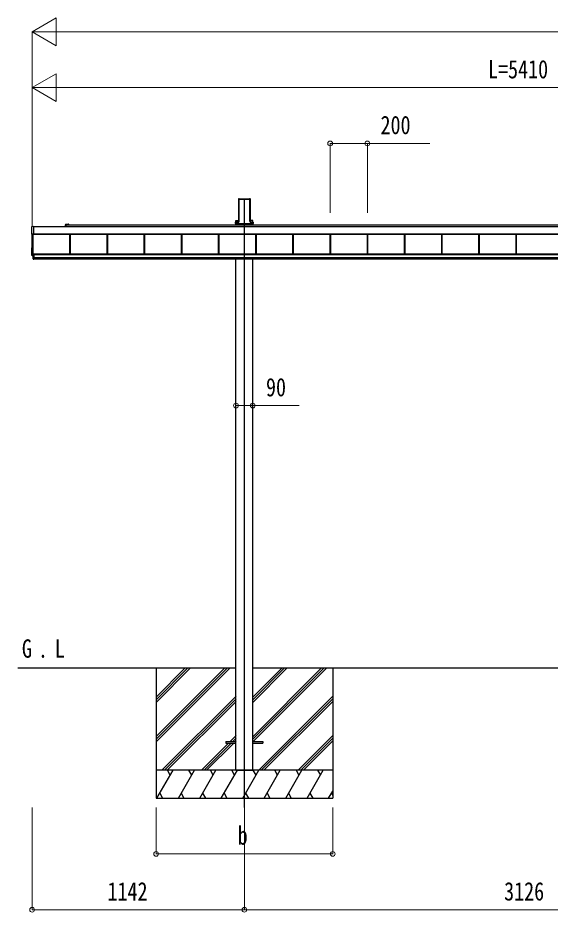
# Model space of a CAD drawing. Units: millimetres, scale not verified. Extents: x -12615 to 12615, y -8910 to 8910.
# Drawn here: x -4962 to -2098, y -5851 to -1043 of the extents above; entities that cross this region are included whole.
import ezdxf
from ezdxf.enums import TextEntityAlignment as Align

# ---------------------------------------------------------------- set-up
doc = ezdxf.new("R2010")
doc.units = ezdxf.units.MM
doc.header["$LTSCALE"] = 50
for name, color, linetype in [('0-2_USER1', 3, 'Continuous'), ('0-4_YKK_12', 2, 'Continuous'), ('0-6_YKK_A1', 4, 'Continuous')]:
    doc.layers.add(name, color=color, linetype=linetype)
doc.layers.add('0-7_YKK_D', color=6, linetype='Continuous', lineweight=18)
doc.styles.add('ＭＳ ゴシック', font='')
doc.styles.get('ＭＳ ゴシック').set_extended_font_data('MS Gothic')

msp = doc.modelspace()

# ---------------------------------------------------------------- linework, layer by layer
at = {"layer": '0-4_YKK_12'}
msp.add_line((-3742.94, -5288), (-3742.94, -2015.61), dxfattribs=at)
at = {"layer": '0-6_YKK_A1'}
for p, q in [((-3773.83, -2015.11), (-3774.18, -2020.61)), ((-3773.39, -2015.57), (-3773.83, -2015.11)), ((-3773.33, -2014.64), (-3771.29, -2014.64)), ((-3773.33, -2014.64), (-3772.89, -2015.11)), ((-3773.31, -2131.58), (-3773.31, -2016.46)), ((-3772.81, -2016.13), (-3772.81, -2131.26)), ((-3770.98, -2014.97), (-3771.29, -2014.64)), ((-3770.98, -2014.97), (-3714.9, -2014.97)), ((-3770.44, -2018.11), (-3715.44, -2018.11)), ((-3770.44, -2139.46), (-3770.44, -2018.11)), ((-3714.9, -2014.97), (-3714.59, -2014.64)), ((-3714.59, -2014.64), (-3712.55, -2014.64)), ((-3713.07, -2131.26), (-3713.07, -2016.13)), ((-3712.99, -2015.11), (-3712.55, -2014.64)), ((-3712.57, -2016.46), (-3712.57, -2131.58)), ((-3712.05, -2015.11), (-3712.49, -2015.57)), ((-3712.05, -2015.11), (-3711.7, -2020.61)), ((-3774.19, -2020.96), (-3774.19, -2137.63)), ((-3711.69, -2020.96), (-3711.69, -2137.63)), ((-4705.44, -2164.53), (-4705.44, -2154.56)), ((-4702.94, -2152.06), (-4695.4, -2152.06)), ((-4702.94, -2154.56), (329.31, -2154.56)), ((-4702.94, -2154.86), (-4702.94, -2164.53)), ((-4689.19, -2154.56), (-4702.64, -2154.56)), ((-4694.48, -2152.06), (-4689.19, -2152.06)), ((-3790.81, -2148.38), (-3790.81, -2148.88)), ((-3790.81, -2148.88), (-3790.35, -2148.88)), ((-3790.35, -2148.38), (-3790.35, -2141.5)), ((-3788.35, -2148.38), (-3790.35, -2148.38)), ((-3788.35, -2148.88), (-3790.35, -2148.88)), ((-3790.34, -2148.38), (-3790.34, -2148.88)), ((-3790.31, -2140.53), (-3775.3, -2140.53)), ((-3788.35, -2141.58), (-3788.35, -2148.38)), ((-3774.77, -2141.58), (-3788.35, -2141.58)), ((-3788.35, -2148.38), (-3697.53, -2148.38)), ((-3788.35, -2148.38), (-3788.35, -2148.88)), ((-3788.35, -2148.88), (-3697.53, -2148.88)), ((-3788.14, -2131.2), (-3774.19, -2131.2)), ((-3788.14, -2140.53), (-3788.14, -2131.2)), ((-3788.14, -2154.56), (-3788.14, -2148.88)), ((-3787.94, -2148.88), (-3787.94, -2154.56)), ((-3786.94, -2148.54), (-3698.94, -2148.54)), ((-3774.2, -2137.99), (-3774.3, -2139.6)), ((-3773.78, -2140.15), (-3773.4, -2134.06)), ((-3772.9, -2134.09), (-3773.28, -2140.18)), ((-3712.6, -2140.18), (-3712.98, -2134.09)), ((-3712.48, -2134.06), (-3712.1, -2140.15)), ((-3697.74, -2131.2), (-3711.69, -2131.2)), ((-3711.68, -2137.99), (-3711.58, -2139.6)), ((-3711.11, -2141.09), (-3697.53, -2141.09)), ((-3697.53, -2141.58), (-3711.11, -2141.58)), ((-3710.58, -2140.53), (-3695.57, -2140.53)), ((-3697.94, -2148.88), (-3697.94, -2154.56)), ((-3697.74, -2140.53), (-3697.74, -2131.2)), ((-3697.74, -2154.56), (-3697.74, -2148.88)), ((-3697.53, -2141.09), (-3697.53, -2141.58)), ((-3697.53, -2148.38), (-3697.53, -2141.58)), ((-3695.54, -2148.38), (-3697.53, -2148.38)), ((-3697.53, -2148.38), (-3697.53, -2148.88)), ((-3695.54, -2148.88), (-3697.53, -2148.88)), ((-3695.54, -2141.5), (-3695.54, -2148.38)), ((-3695.07, -2148.88), (-3695.54, -2148.88)), ((-3695.53, -2148.38), (-3695.53, -2148.88)), ((-3695.07, -2148.38), (-3695.07, -2148.88)), ((-4886.44, -2204.97), (-4886.44, -2163.94)), ((-4878.44, -2206.24), (-4885.97, -2205.78)), ((-4884.94, -2319.94), (-4884.94, -2205.84)), ((-4879.94, -2337.97), (-4879.94, -2206.15)), ((-4878.44, -2164.53), (495.06, -2164.53)), ((-4878.44, -2204.47), (514.06, -2204.47)), ((-4878.44, -2204.71), (514.06, -2204.71)), ((-4878.44, -2205.74), (-4878.44, -2206.24)), ((-4681.44, -2310.7), (-4681.44, -2204.71)), ((-4681.04, -2310.7), (-4681.04, -2204.71)), ((-4678.44, -2310.7), (-4678.44, -2204.71)), ((-4481.44, -2310.7), (-4481.44, -2204.71)), ((-4478.84, -2310.7), (-4478.84, -2204.71)), ((-4478.44, -2310.7), (-4478.44, -2204.71)), ((-4281.44, -2310.7), (-4281.44, -2204.71)), ((-4278.84, -2310.7), (-4278.84, -2204.71)), ((-4278.44, -2310.7), (-4278.44, -2204.71)), ((-4081.44, -2310.7), (-4081.44, -2204.71)), ((-4078.84, -2310.7), (-4078.84, -2204.71)), ((-4078.44, -2310.7), (-4078.44, -2204.71)), ((-3881.44, -2310.7), (-3881.44, -2204.71)), ((-3878.84, -2310.7), (-3878.84, -2204.71)), ((-3878.44, -2310.7), (-3878.44, -2204.71)), ((-3681.44, -2310.7), (-3681.44, -2204.71)), ((-3678.84, -2310.7), (-3678.84, -2204.71)), ((-3678.44, -2310.7), (-3678.44, -2204.71)), ((-3481.44, -2310.7), (-3481.44, -2204.71)), ((-3478.84, -2310.7), (-3478.84, -2204.71)), ((-3478.44, -2310.7), (-3478.44, -2204.71)), ((-3281.44, -2310.7), (-3281.44, -2204.71)), ((-3278.84, -2310.7), (-3278.84, -2204.71)), ((-3278.44, -2310.7), (-3278.44, -2204.71)), ((-3081.44, -2310.7), (-3081.44, -2204.71)), ((-3078.84, -2310.7), (-3078.84, -2204.71)), ((-3078.44, -2310.7), (-3078.44, -2204.71)), ((-2881.44, -2310.7), (-2881.44, -2204.71)), ((-2878.84, -2310.7), (-2878.84, -2204.71)), ((-2878.44, -2310.7), (-2878.44, -2204.71)), ((-2681.44, -2310.7), (-2681.44, -2204.71)), ((-2678.84, -2310.7), (-2678.84, -2204.71)), ((-2678.44, -2310.7), (-2678.44, -2204.71)), ((-2481.44, -2310.7), (-2481.44, -2204.71)), ((-2478.84, -2310.7), (-2478.84, -2204.71)), ((-2478.44, -2310.7), (-2478.44, -2204.71)), ((-2281.44, -2310.7), (-2281.44, -2204.71)), ((-2278.84, -2310.7), (-2278.84, -2204.71)), ((-2278.44, -2310.7), (-2278.44, -2204.71)), ((-4886.44, -2320.32), (-4886.44, -2279.29)), ((-4885.97, -2278.8), (-4884.94, -2278.73)), ((-4879.94, -2321.49), (-4885.97, -2321.13)), ((-4884.94, -2319.94), (-4879.94, -2319.94)), ((-4879.94, -2310.44), (-4876.44, -2310.44)), ((-4876.44, -2332.88), (-4879.94, -2332.88)), ((-4879.94, -2339.5), (-4876.44, -2339.5)), ((-4876.44, -2310.7), (516.56, -2310.7)), ((-4876.44, -2312.71), (516.56, -2312.71)), ((-4876.44, -2314.51), (516.56, -2314.51)), ((-4876.44, -2314.51), (516.56, -2314.51)), ((-4876.44, -2331.48), (516.56, -2331.48)), ((-4876.44, -2337.97), (516.56, -2337.97)), ((-3788.14, -5088), (-3788.14, -2337.97)), ((-3697.74, -5088), (-3697.74, -2337.97)), ((-4961.71, -4538), (-3788.14, -4538)), ((-4217.94, -4538), (-4217.94, -5238)), ((-4217.94, -4907.18), (-3848.62, -4538)), ((-4217.94, -4921.32), (-3834.48, -4538)), ((-4217.94, -4935.46), (-3820.34, -4538)), ((-4217.94, -4723.33), (-4032.47, -4538)), ((-4217.94, -4709.19), (-4046.61, -4538)), ((-4217.94, -4695.05), (-4060.75, -4538)), ((-3697.74, -4538), (-662.14, -4538)), ((-3697.6, -4907.48), (-3328.26, -4538)), ((-3697.6, -4921.62), (-3314.12, -4538)), ((-3697.6, -4723.63), (-3512.11, -4538)), ((-3697.6, -4709.49), (-3526.25, -4538)), ((-3697.6, -4695.35), (-3540.39, -4538)), ((-3695.34, -4933.5), (-3299.98, -4538)), ((-3267.94, -4538), (-3267.94, -5238)), ((-4186.63, -5088), (-3788, -4689.51)), ((-4172.49, -5088), (-3788, -4703.65)), ((-3665.99, -5088), (-3267.94, -4689.81)), ((-3651.85, -5088), (-3267.94, -4703.95)), ((-4158.35, -5088), (-3788, -4717.8)), ((-3637.7, -5088), (-3267.94, -4718.1)), ((-3819.86, -4933.5), (-3788, -4901.64)), ((-3454, -5088), (-3267.94, -4901.94)), ((-3974.36, -5088), (-3828.86, -4942.5)), ((-3960.21, -5088), (-3814.71, -4942.5)), ((-3946.07, -5088), (-3800.57, -4942.5)), ((-3843, -4933.5), (-3843, -4942.5)), ((-3843, -4933.5), (-3788, -4933.5)), ((-3843, -4942.5), (-3788, -4942.5)), ((-3805.71, -4933.5), (-3788, -4915.78)), ((-3791.57, -4933.5), (-3788, -4929.93)), ((-3698, -4933.5), (-3643, -4933.5)), ((-3698, -4942.5), (-3643, -4942.5)), ((-3643, -4933.5), (-3643, -4942.5)), ((-3439.86, -5088), (-3267.94, -4916.08)), ((-3425.71, -5088), (-3267.94, -4930.23)), ((-3267.94, -5088), (-4217.94, -5088)), ((-4213.66, -5238), (-4127.06, -5088)), ((-4142.06, -5113.98), (-4157.06, -5088)), ((-4098.05, -5238), (-4011.45, -5088)), ((-4026.45, -5113.98), (-4041.45, -5088)), ((-3982.58, -5238), (-3895.98, -5088)), ((-3910.98, -5113.98), (-3925.98, -5088)), ((-3867.11, -5238), (-3780.51, -5088)), ((-3795.51, -5113.98), (-3810.51, -5088)), ((-3788.14, -5088), (-3697.74, -5088)), ((-3751.64, -5238), (-3665.04, -5088)), ((-3680.04, -5113.98), (-3695.04, -5088)), ((-3636.17, -5238), (-3549.71, -5088)), ((-3564.57, -5113.98), (-3579.57, -5088)), ((-3520.84, -5238), (-3434.24, -5088)), ((-3464.24, -5088), (-3449.24, -5113.98)), ((-3405.37, -5238), (-3318.77, -5088)), ((-3348.77, -5088), (-3333.77, -5113.98)), ((-4217.94, -5238), (-3267.94, -5238)), ((-4198.67, -5212.02), (-4183.67, -5238)), ((-4083.05, -5212.02), (-4068.06, -5238)), ((-3967.58, -5212.02), (-3952.58, -5238)), ((-3852.11, -5212.02), (-3837.11, -5238)), ((-3736.64, -5212.02), (-3721.64, -5238)), ((-3621.17, -5212.02), (-3606.17, -5238)), ((-3505.84, -5212.02), (-3490.85, -5238)), ((-3390.38, -5212.02), (-3375.38, -5238)), ((-3289.9, -5238), (-3267.94, -5199.96)), ((-3274.91, -5212.02), (-3267.94, -5224.08))]:
    msp.add_line(p, q, dxfattribs=at)
for points in [[(-4885.97, -2163.45), (-4878.44, -2162.99), (-4878.44, -2163.49), (-4878.44, -2205.74)], [(-3790.81, -2141.03), (-3790.81, -2148.38), (-3790.35, -2148.38)], [(-3788.35, -2141.58), (-3788.35, -2141.09), (-3774.77, -2141.09)], [(-3695.07, -2141.03), (-3695.07, -2148.38), (-3695.54, -2148.38)], [(-4879.94, -2310.44), (-4879.94, -2332.88), (-4879.94, -2339.5)], [(-4876.94, -2310.44), (-4876.94, -2332.88), (-4876.94, -2339.5)], [(-4876.44, -2310.44), (-4876.44, -2332.88), (-4876.44, -2339.5)]]:
    msp.add_lwpolyline(points, dxfattribs=at)
for centre, radius, start, end in [((-4885.94, -2163.95), 0.497, 93.16944, 179.94772), ((-4702.94, -2154.56), 2.5, 90, 180), ((-4702.64, -2154.86), 0.3, 90, 180), ((-4695.4, -2152.26), 0.2, 23.57818, 90), ((-4694.94, -2152.06), 0.3, 203.57818, 336.42182), ((-4694.48, -2152.26), 0.2, 90, 156.42182), ((-4689.19, -2153.31), 1.25, 270, 90), ((-3789.84, -2141.5), 0.501, 90.24971, 179.75029), ((-3696.04, -2141.5), 0.501, 0.24971, 89.75029), ((-4885.57, -2205), 0.873, 177.74142, 242.53793), ((-4885.94, -2279.29), 0.497, 93.16944, 179.94772), ((-4885.57, -2320.35), 0.873, 177.74142, 242.53793)]:
    msp.add_arc(centre, radius, start, end, dxfattribs=at)
for centre, major_axis, ratio, start_param, end_param in [((-3773.33, -2015.14), (0.346, -0.364), 0.996462, 2.3838095, 3.8892836), ((-3773.62, -2018.61), (0.22, 3.04), 0.070684, 5.5043854, 6.2286971), ((-3773.12, -2018.64), (0.22, 3.54), 0.060877, 5.5025319, 6.2268436), ((-3712.76, -2018.64), (-0.22, 3.54), 0.060877, 0.0563417, 0.7806534), ((-3712.26, -2018.61), (-0.22, 3.04), 0.070684, 0.0544883, 0.7787999), ((-3712.55, -2015.14), (-0.346, -0.364), 0.996462, 2.3939017, 3.8993758), ((-3774.15, -2020.61), (0.031, 0.5), 0.061627, 1.5746234, 2.3600215), ((-3711.73, -2020.61), (-0.031, 0.5), 0.061627, 3.9231638, 4.7085619), ((-3790.31, -2141.03), (0.355, -0.355), 0.99628, 2.358058, 3.9251274), ((-3788.35, -2141.49), (2, 0), 0.045872, 3.2026792, 4.712389), ((-3788.35, -2140.99), (1.5, 0), 0.061163, 3.2026792, 4.712389), ((-3775.3, -2139.53), (0.691, -0.728), 0.996462, 5.5254021, 7.0308762), ((-3774.78, -2140.08), (-0.693, 0.73), 0.992955, 2.3838095, 3.8892836), ((-3774.78, -2140.08), (1.04, -1.09), 0.996462, 5.5254021, 7.0308762), ((-3774.23, -2137.99), (0.031, 0.5), 0.061627, 4.716216, 5.5016142), ((-3773.62, -2134.06), (0.22, 3.5), 0.061627, 4.716216, 5.5016142), ((-3773.12, -2134.09), (0.22, 4), 0.053972, 4.7153191, 5.5007173), ((-3712.76, -2134.09), (-0.22, 4), 0.053972, 0.782468, 1.5678662), ((-3711.1, -2140.08), (-1.04, -1.09), 0.996462, 5.5354944, 7.0409685), ((-3712.26, -2134.06), (-0.22, 3.5), 0.061627, 0.7815711, 1.5669693), ((-3711.1, -2140.08), (0.693, 0.73), 0.992955, 2.3939017, 3.8993758), ((-3711.65, -2137.99), (-0.031, 0.5), 0.061627, 0.7815711, 1.5669693), ((-3710.58, -2139.53), (-0.691, -0.728), 0.996462, 5.5354944, 7.0409685), ((-3697.53, -2140.99), (1.5, 0), 0.061163, 4.712389, 6.2220988), ((-3697.53, -2141.49), (2, 0), 0.045872, 4.712389, 6.2220988), ((-3695.57, -2141.03), (-0.355, -0.355), 0.99628, 2.358058, 3.9251274)]:
    msp.add_ellipse(centre, major_axis=major_axis, ratio=ratio, start_param=start_param, end_param=end_param, dxfattribs=at)
at = {"layer": '0-7_YKK_D'}
for p, q in [((-4884.94, -1117.63), (-4755.04, -1042.63)), ((-4755.04, -1192.63), (-4755.04, -1042.63)), ((-4884.94, -2164.13), (-4884.94, -1116.63)), ((-4884.94, -1117.63), (-4755.04, -1192.63)), ((-4884.94, -1117.63), (-4625.13, -1117.63)), ((5778.06, -1117.63), (-4734.94, -1117.63)), ((-4884.94, -1417.63), (-4755.04, -1342.63)), ((-4755.04, -1492.63), (-4755.04, -1342.63)), ((-4884.94, -2163.08), (-4884.94, -1416.63)), ((-4884.94, -1417.63), (-4755.04, -1492.63)), ((-4884.94, -1417.63), (-4625.13, -1417.63)), ((375.06, -1417.63), (-4734.94, -1417.63)), ((-3281.44, -2091.59), (-3281.44, -1716.63)), ((-3081.44, -2091.59), (-3081.44, -1716.63)), ((-3788.14, -3074.35), (-3788.14, -3128.37)), ((-3697.74, -3074.35), (-3697.74, -3128.37)), ((-4884.94, -5288), (-4884.94, -5839)), ((-4217.94, -5288), (-4217.94, -5539)), ((-3267.94, -5288), (-3267.94, -5539)), ((-3742.94, -5289), (-3742.94, -5839)), ((-3742.94, -5289), (-3742.94, -5839)), ((-4217.94, -5538), (-3267.94, -5538)), ((-4884.94, -5838), (-3742.94, -5838)), ((-3742.94, -5838), (-616.94, -5838))]:
    msp.add_line(p, q, dxfattribs=at)
for points in [[(-3281.44, -1717.63), (-3081.44, -1717.63), (-2745.64, -1717.63)], [(-3788.14, -3127.37), (-3697.74, -3127.37), (-3448.34, -3127.37)]]:
    msp.add_lwpolyline(points, dxfattribs=at)
for centre in [(-3281.44, -1717.63), (-3081.44, -1717.63), (-3788.14, -3127.37), (-3697.74, -3127.37), (-4217.94, -5538), (-3267.94, -5538), (-4884.94, -5838), (-3742.94, -5838), (-3742.94, -5838)]:
    msp.add_circle(centre, 12.75, dxfattribs=at)

# ---------------------------------------------------------------- texts
at = {"layer": '0-2_USER1', "style": 'ＭＳ ゴシック', "width": 0.8}
for s, p in [('G', (-4940.23, -4512.69)), ('L', (-4762.91, -4512.69)), ('.', (-4853.83, -4512.69))]:
    msp.add_text(s, height=98.97, dxfattribs=at).set_placement(p, align=Align.BOTTOM_LEFT)
at = {"layer": '0-7_YKK_D', "style": 'ＭＳ ゴシック', "width": 0.8}
for s, p in [('L=5410', (-2431.94, -1397.63)), ('200', (-3010.44, -1697.63)), ('90', (-3626.74, -3107.37)), ('b', (-3778.94, -5518)), ('1142', (-4479.54, -5818)), ('3126', (-2345.54, -5818))]:
    msp.add_text(s, height=98.97, dxfattribs=at).set_placement(p, align=Align.BOTTOM_LEFT)

doc.saveas('drawing.dxf')
